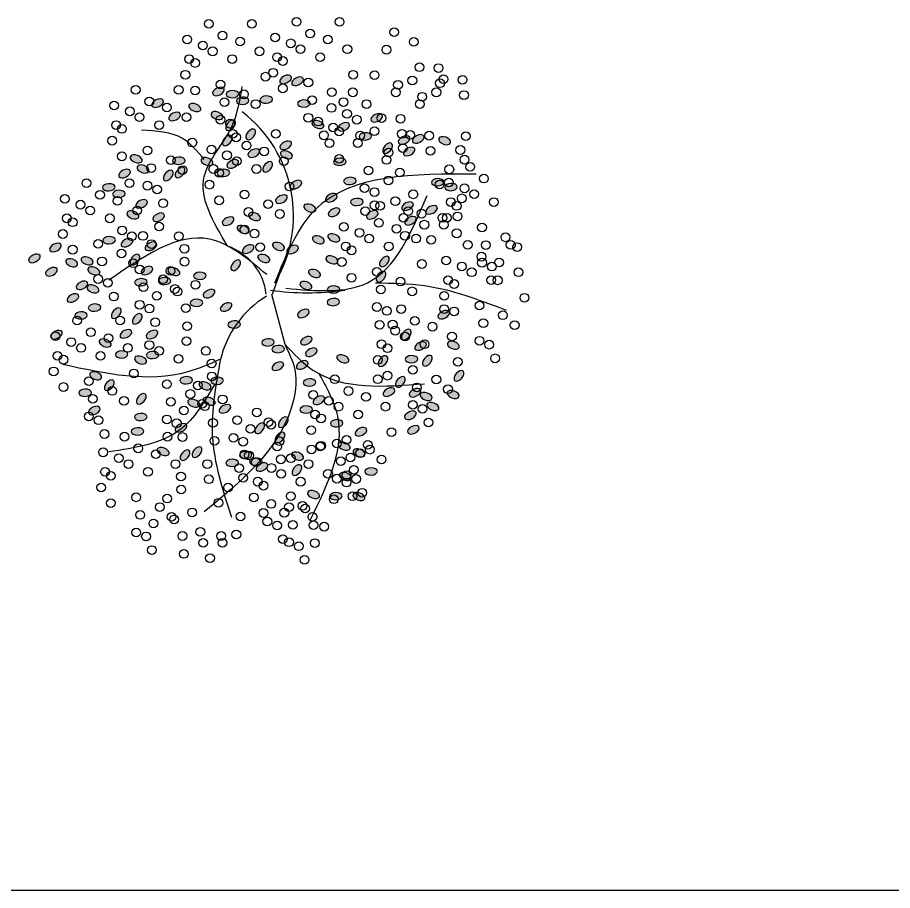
# Model space of a CAD drawing. Header units: millimetres. Extents: x 11966 to 133335, y 1756 to 88592.
# Drawn here: x 45998 to 56134, y 44769 to 54878 of the extents above; entities that cross this region are included whole.
import ezdxf

# ---------------------------------------------------------------- set-up
doc = ezdxf.new("R2010")
doc.units = ezdxf.units.MM
doc.layers.add('www.cad-blocks.net', color=7, linetype='Continuous')

# ---------------------------------------------------------------- blocks, each defined once
blk = doc.blocks.new('A$C7C634990')
h = blk.add_hatch(color=10)
h.set_gradient(color1=(255, 0, 0), color2=(255, 0, 0), rotation=180, centered=1, tint=1, name='INVSPHERICAL')
edge = h.paths.add_edge_path()
edge.add_ellipse((3.217, 1.793), major_axis=(-0.0729, -0.0031), ratio=0.578492, start_angle=0, end_angle=360, ccw=False)
edge = h.paths.add_edge_path()
edge.add_ellipse((3.363, 1.9), major_axis=(-0.0652, -0.0327), ratio=0.578492, start_angle=0, end_angle=360, ccw=False)
edge = h.paths.add_edge_path()
edge.add_ellipse((2.951, 1.645), major_axis=(-0.0471, -0.0557), ratio=0.578492, start_angle=0, end_angle=360, ccw=False)
edge = h.paths.add_edge_path()
edge.add_ellipse((3.569, 1.633), major_axis=(-0.0729, -0.0031), ratio=0.578492, start_angle=0, end_angle=360, ccw=False)
edge = h.paths.add_edge_path()
edge.add_ellipse((2.618, 4.027), major_axis=(-0.0683, 0.0257), ratio=0.578492, start_angle=0, end_angle=360, ccw=False)
edge = h.paths.add_edge_path()
edge.add_ellipse((2.544, 3.651), major_axis=(-0.0652, -0.0327), ratio=0.578492, start_angle=0, end_angle=360, ccw=False)
edge = h.paths.add_edge_path()
edge.add_ellipse((2.312, 3.974), major_axis=(-0.0652, -0.0327), ratio=0.578492, start_angle=0, end_angle=360, ccw=False)
edge = h.paths.add_edge_path()
edge.add_ellipse((2.486, 3.879), major_axis=(-0.0683, 0.0257), ratio=0.578492, start_angle=0, end_angle=360, ccw=False)
edge = h.paths.add_edge_path()
edge.add_ellipse((2.289, 2.98), major_axis=(-0.0652, -0.0327), ratio=0.578492, start_angle=0, end_angle=360, ccw=False)
edge = h.paths.add_edge_path()
edge.add_ellipse((2.091, 3.135), major_axis=(-0.0652, -0.0327), ratio=0.578492, start_angle=0, end_angle=360, ccw=False)
edge = h.paths.add_edge_path()
edge.add_ellipse((1.945, 3.028), major_axis=(-0.0729, -0.0031), ratio=0.578492, start_angle=0, end_angle=360, ccw=False)
edge = h.paths.add_edge_path()
edge.add_ellipse((1.985, 3.341), major_axis=(-0.0729, -0.0031), ratio=0.578492, start_angle=0, end_angle=360, ccw=False)
edge = h.paths.add_edge_path()
edge.add_ellipse((2.401, 3.463), major_axis=(-0.0471, -0.0557), ratio=0.578492, start_angle=0, end_angle=360, ccw=False)
edge = h.paths.add_edge_path()
edge.add_ellipse((1.684, 3.39), major_axis=(-0.0683, 0.0257), ratio=0.578492, start_angle=0, end_angle=360, ccw=False)
edge = h.paths.add_edge_path()
edge.add_ellipse((2.184, 2.125), major_axis=(-0.0729, -0.0031), ratio=0.578492, start_angle=0, end_angle=360, ccw=False)
edge = h.paths.add_edge_path()
edge.add_ellipse((2.045, 2.067), major_axis=(-0.0683, 0.0257), ratio=0.578492, start_angle=0, end_angle=360, ccw=False)
edge = h.paths.add_edge_path()
edge.add_ellipse((1.826, 2.131), major_axis=(-0.0729, -0.0031), ratio=0.578492, start_angle=0, end_angle=360, ccw=False)
edge = h.paths.add_edge_path()
edge.add_ellipse((1.306, 1.916), major_axis=(-0.0471, -0.0557), ratio=0.578492, start_angle=0, end_angle=360, ccw=False)
edge = h.paths.add_edge_path()
edge.add_ellipse((1.262, 1.539), major_axis=(-0.0729, -0.0031), ratio=0.578492, start_angle=0, end_angle=360, ccw=False)
edge = h.paths.add_edge_path()
edge.add_ellipse((1.913, 1.867), major_axis=(-0.0683, 0.0257), ratio=0.578492, start_angle=0, end_angle=360, ccw=False)
edge = h.paths.add_edge_path()
edge.add_ellipse((2.092, 1.889), major_axis=(-0.0683, 0.0257), ratio=0.578492, start_angle=0, end_angle=360, ccw=False)
edge = h.paths.add_edge_path()
edge.add_ellipse((1.765, 1.581), major_axis=(-0.0652, -0.0327), ratio=0.578492, start_angle=0, end_angle=360, ccw=False)
edge = h.paths.add_edge_path()
edge.add_ellipse((1.559, 1.306), major_axis=(-0.0683, 0.0257), ratio=0.578492, start_angle=0, end_angle=360, ccw=False)
edge = h.paths.add_edge_path()
edge.add_ellipse((1.814, 1.264), major_axis=(-0.0471, -0.0557), ratio=0.578492, start_angle=0, end_angle=360, ccw=False)
edge = h.paths.add_edge_path()
edge.add_ellipse((1.951, 1.299), major_axis=(-0.0471, -0.0557), ratio=0.578492, start_angle=0, end_angle=360, ccw=False)
edge = h.paths.add_edge_path()
edge.add_ellipse((1.3, 1.706), major_axis=(-0.0729, -0.0031), ratio=0.578492, start_angle=0, end_angle=360, ccw=False)
edge = h.paths.add_edge_path()
edge.add_ellipse((0.762, 1.781), major_axis=(-0.0652, -0.0327), ratio=0.578492, start_angle=0, end_angle=360, ccw=False)
edge = h.paths.add_edge_path()
edge.add_ellipse((0.656, 1.987), major_axis=(-0.0729, -0.0031), ratio=0.578492, start_angle=0, end_angle=360, ccw=False)
edge = h.paths.add_edge_path()
edge.add_ellipse((0.936, 2.074), major_axis=(-0.0471, -0.0557), ratio=0.578492, start_angle=0, end_angle=360, ccw=False)
edge = h.paths.add_edge_path()
edge.add_ellipse((1.437, 2.424), major_axis=(-0.0729, -0.0031), ratio=0.578492, start_angle=0, end_angle=360, ccw=False)
edge = h.paths.add_edge_path()
edge.add_ellipse((1.298, 2.366), major_axis=(-0.0683, 0.0257), ratio=0.578492, start_angle=0, end_angle=360, ccw=False)
edge = h.paths.add_edge_path()
edge.add_ellipse((1.079, 2.43), major_axis=(-0.0729, -0.0031), ratio=0.578492, start_angle=0, end_angle=360, ccw=False)
edge = h.paths.add_edge_path()
edge.add_ellipse((0.778, 2.184), major_axis=(-0.0683, 0.0257), ratio=0.578492, start_angle=0, end_angle=360, ccw=False)
edge = h.paths.add_edge_path()
edge.add_ellipse((4.308, 2.112), major_axis=(-0.0471, -0.0557), ratio=0.578492, start_angle=0, end_angle=360, ccw=False)
edge = h.paths.add_edge_path()
edge.add_ellipse((3.641, 2.38), major_axis=(-0.0683, 0.0257), ratio=0.578492, start_angle=0, end_angle=360, ccw=False)
edge = h.paths.add_edge_path()
edge.add_ellipse((3.514, 3.526), major_axis=(-0.0683, 0.0257), ratio=0.578492, start_angle=0, end_angle=360, ccw=False)
edge = h.paths.add_edge_path()
edge.add_ellipse((3.533, 3.183), major_axis=(-0.0729, -0.0031), ratio=0.578492, start_angle=0, end_angle=360, ccw=False)
edge = h.paths.add_edge_path()
edge.add_ellipse((3.531, 3.037), major_axis=(-0.0729, -0.0031), ratio=0.578492, start_angle=0, end_angle=360, ccw=False)
edge = h.paths.add_edge_path()
edge.add_ellipse((4.084, 3.331), major_axis=(-0.0471, -0.0557), ratio=0.578492, start_angle=0, end_angle=360, ccw=False)
edge = h.paths.add_edge_path()
edge.add_ellipse((4.123, 3.507), major_axis=(-0.0471, -0.0557), ratio=0.578492, start_angle=0, end_angle=360, ccw=False)
edge = h.paths.add_edge_path()
edge.add_ellipse((4.437, 2.376), major_axis=(-0.0729, -0.0031), ratio=0.578492, start_angle=0, end_angle=360, ccw=False)
edge = h.paths.add_edge_path()
edge.add_ellipse((4.376, 2.661), major_axis=(-0.0471, -0.0557), ratio=0.578492, start_angle=0, end_angle=360, ccw=False)
edge = h.paths.add_edge_path()
edge.add_ellipse((4.541, 2.528), major_axis=(-0.0652, -0.0327), ratio=0.578492, start_angle=0, end_angle=360, ccw=False)
edge = h.paths.add_edge_path()
edge.add_ellipse((4.105, 2.354), major_axis=(-0.0471, -0.0557), ratio=0.578492, start_angle=0, end_angle=360, ccw=False)
edge = h.paths.add_edge_path()
edge.add_ellipse((2.754, 5.382), major_axis=(-0.0729, -0.0031), ratio=0.578492, start_angle=0, end_angle=360, ccw=False)
edge = h.paths.add_edge_path()
edge.add_ellipse((2.48, 5.368), major_axis=(-0.0729, -0.0031), ratio=0.578492, start_angle=0, end_angle=360, ccw=False)
edge = h.paths.add_edge_path()
edge.add_ellipse((2.362, 5.445), major_axis=(-0.0729, -0.0031), ratio=0.578492, start_angle=0, end_angle=360, ccw=False)
edge = h.paths.add_edge_path()
edge.add_ellipse((2.199, 5.476), major_axis=(-0.0652, -0.0327), ratio=0.578492, start_angle=0, end_angle=360, ccw=False)
edge = h.paths.add_edge_path()
edge.add_ellipse((2.183, 5.196), major_axis=(-0.0683, 0.0257), ratio=0.578492, start_angle=0, end_angle=360, ccw=False)
edge = h.paths.add_edge_path()
edge.add_ellipse((1.926, 5.29), major_axis=(-0.0683, 0.0257), ratio=0.578492, start_angle=0, end_angle=360, ccw=False)
edge = h.paths.add_edge_path()
edge.add_ellipse((1.692, 5.186), major_axis=(-0.0652, -0.0327), ratio=0.578492, start_angle=0, end_angle=360, ccw=False)
edge = h.paths.add_edge_path()
edge.add_ellipse((1.495, 5.341), major_axis=(-0.0652, -0.0327), ratio=0.578492, start_angle=0, end_angle=360, ccw=False)
edge = h.paths.add_edge_path()
edge.add_ellipse((2.341, 5.085), major_axis=(-0.0471, -0.0557), ratio=0.578492, start_angle=0, end_angle=360, ccw=False)
edge = h.paths.add_edge_path()
edge.add_ellipse((2.302, 4.909), major_axis=(-0.0471, -0.0557), ratio=0.578492, start_angle=0, end_angle=360, ccw=False)
edge = h.paths.add_edge_path()
edge.add_ellipse((2.574, 4.979), major_axis=(-0.0471, -0.0557), ratio=0.578492, start_angle=0, end_angle=360, ccw=False)
edge = h.paths.add_edge_path()
edge.add_ellipse((3.352, 5.094), major_axis=(-0.0683, 0.0257), ratio=0.578492, start_angle=0, end_angle=360, ccw=False)
edge = h.paths.add_edge_path()
edge.add_ellipse((3.117, 5.594), major_axis=(-0.0652, -0.0327), ratio=0.578492, start_angle=0, end_angle=360, ccw=False)
edge = h.paths.add_edge_path()
edge.add_ellipse((2.978, 5.616), major_axis=(-0.0652, -0.0327), ratio=0.578492, start_angle=0, end_angle=360, ccw=False)
edge = h.paths.add_edge_path()
edge.add_ellipse((3.19, 5.337), major_axis=(-0.0729, -0.0031), ratio=0.578492, start_angle=0, end_angle=360, ccw=False)
edge = h.paths.add_edge_path()
edge.add_ellipse((2.979, 4.852), major_axis=(-0.0652, -0.0327), ratio=0.578492, start_angle=0, end_angle=360, ccw=False)
edge = h.paths.add_edge_path()
edge.add_ellipse((3.65, 5.067), major_axis=(-0.0652, -0.0327), ratio=0.578492, start_angle=0, end_angle=360, ccw=False)
edge = h.paths.add_edge_path()
edge.add_ellipse((2.703, 1.127), major_axis=(-0.0652, -0.0327), ratio=0.578492, start_angle=0, end_angle=360, ccw=False)
edge = h.paths.add_edge_path()
edge.add_ellipse((3.109, 1.092), major_axis=(-0.0471, -0.0557), ratio=0.578492, start_angle=0, end_angle=360, ccw=False)
edge = h.paths.add_edge_path()
edge.add_ellipse((3.302, 0.808), major_axis=(-0.0683, 0.0257), ratio=0.578492, start_angle=0, end_angle=360, ccw=False)
edge = h.paths.add_edge_path()
edge.add_ellipse((3.559, 0.789), major_axis=(-0.0729, -0.0031), ratio=0.578492, start_angle=0, end_angle=360, ccw=False)
edge = h.paths.add_edge_path()
edge.add_ellipse((3.256, 2.106), major_axis=(-0.0729, -0.0031), ratio=0.578492, start_angle=0, end_angle=360, ccw=False)
edge = h.paths.add_edge_path()
edge.add_ellipse((2.912, 1.469), major_axis=(-0.0471, -0.0557), ratio=0.578492, start_angle=0, end_angle=360, ccw=False)
edge = h.paths.add_edge_path()
edge.add_ellipse((2.679, 1.575), major_axis=(-0.0471, -0.0557), ratio=0.578492, start_angle=0, end_angle=360, ccw=False)
edge = h.paths.add_edge_path()
edge.add_ellipse((2.359, 1.175), major_axis=(-0.0729, -0.0031), ratio=0.578492, start_angle=0, end_angle=360, ccw=False)
edge = h.paths.add_edge_path()
edge.add_ellipse((2.633, 1.189), major_axis=(-0.0729, -0.0031), ratio=0.578492, start_angle=0, end_angle=360, ccw=False)
edge = h.paths.add_edge_path()
edge.add_ellipse((2.515, 1.266), major_axis=(-0.0729, -0.0031), ratio=0.578492, start_angle=0, end_angle=360, ccw=False)
edge = h.paths.add_edge_path()
edge.add_ellipse((2.274, 1.801), major_axis=(-0.0652, -0.0327), ratio=0.578492, start_angle=0, end_angle=360, ccw=False)
edge = h.paths.add_edge_path()
edge.add_ellipse((3.115, 1.254), major_axis=(-0.0683, 0.0257), ratio=0.578492, start_angle=0, end_angle=360, ccw=False)
edge = h.paths.add_edge_path()
edge.add_ellipse((2.896, 3.682), major_axis=(-0.0683, 0.0257), ratio=0.578492, start_angle=0, end_angle=360, ccw=False)
edge = h.paths.add_edge_path()
edge.add_ellipse((3.059, 3.645), major_axis=(-0.0652, -0.0327), ratio=0.578492, start_angle=0, end_angle=360, ccw=False)
edge = h.paths.add_edge_path()
edge.add_ellipse((2.929, 4.229), major_axis=(-0.0652, -0.0327), ratio=0.578492, start_angle=0, end_angle=360, ccw=False)
edge = h.paths.add_edge_path()
edge.add_ellipse((1.576, 3.281), major_axis=(-0.0729, -0.0031), ratio=0.578492, start_angle=0, end_angle=360, ccw=False)
edge = h.paths.add_edge_path()
edge.add_ellipse((1.302, 3.266), major_axis=(-0.0729, -0.0031), ratio=0.578492, start_angle=0, end_angle=360, ccw=False)
edge = h.paths.add_edge_path()
edge.add_ellipse((1.431, 2.661), major_axis=(-0.0652, -0.0327), ratio=0.578492, start_angle=0, end_angle=360, ccw=False)
edge = h.paths.add_edge_path()
edge.add_ellipse((1.128, 2.669), major_axis=(-0.0652, -0.0327), ratio=0.578492, start_angle=0, end_angle=360, ccw=False)
edge = h.paths.add_edge_path()
edge.add_ellipse((0.888, 2.563), major_axis=(-0.0683, 0.0257), ratio=0.578492, start_angle=0, end_angle=360, ccw=False)
edge = h.paths.add_edge_path()
edge.add_ellipse((0.747, 3.189), major_axis=(-0.0683, 0.0257), ratio=0.578492, start_angle=0, end_angle=360, ccw=False)
edge = h.paths.add_edge_path()
edge.add_ellipse((0.619, 3.231), major_axis=(-0.0652, -0.0327), ratio=0.578492, start_angle=0, end_angle=360, ccw=False)
edge = h.paths.add_edge_path()
edge.add_ellipse((0.514, 3.084), major_axis=(-0.0652, -0.0327), ratio=0.578492, start_angle=0, end_angle=360, ccw=False)
edge = h.paths.add_edge_path()
edge.add_ellipse((0.608, 2.882), major_axis=(-0.0729, -0.0031), ratio=0.578492, start_angle=0, end_angle=360, ccw=False)
edge = h.paths.add_edge_path()
edge.add_ellipse((0.765, 2.973), major_axis=(-0.0729, -0.0031), ratio=0.578492, start_angle=0, end_angle=360, ccw=False)
edge = h.paths.add_edge_path()
edge.add_ellipse((1.017, 2.908), major_axis=(-0.0471, -0.0557), ratio=0.578492, start_angle=0, end_angle=360, ccw=False)
edge = h.paths.add_edge_path()
edge.add_ellipse((1.259, 2.842), major_axis=(-0.0471, -0.0557), ratio=0.578492, start_angle=0, end_angle=360, ccw=False)
edge = h.paths.add_edge_path()
edge.add_ellipse((1.741, 4.674), major_axis=(-0.0729, -0.0031), ratio=0.578492, start_angle=0, end_angle=360, ccw=False)
edge = h.paths.add_edge_path()
edge.add_ellipse((1.507, 4.019), major_axis=(-0.0652, -0.0327), ratio=0.578492, start_angle=0, end_angle=360, ccw=False)
edge = h.paths.add_edge_path()
edge.add_ellipse((1.31, 4.174), major_axis=(-0.0652, -0.0327), ratio=0.578492, start_angle=0, end_angle=360, ccw=False)
edge = h.paths.add_edge_path()
edge.add_ellipse((1.209, 4.046), major_axis=(-0.0683, 0.0257), ratio=0.578492, start_angle=0, end_angle=360, ccw=False)
edge = h.paths.add_edge_path()
edge.add_ellipse((1.326, 4.578), major_axis=(-0.0683, 0.0257), ratio=0.578492, start_angle=0, end_angle=360, ccw=False)
edge = h.paths.add_edge_path()
edge.add_ellipse((1.247, 4.695), major_axis=(-0.0683, 0.0257), ratio=0.578492, start_angle=0, end_angle=360, ccw=False)
edge = h.paths.add_edge_path()
edge.add_ellipse((1.113, 4.525), major_axis=(-0.0652, -0.0327), ratio=0.578492, start_angle=0, end_angle=360, ccw=False)
edge = h.paths.add_edge_path()
edge.add_ellipse((0.929, 4.366), major_axis=(-0.0729, -0.0031), ratio=0.578492, start_angle=0, end_angle=360, ccw=False)
edge = h.paths.add_edge_path()
edge.add_ellipse((1.047, 4.29), major_axis=(-0.0729, -0.0031), ratio=0.578492, start_angle=0, end_angle=360, ccw=False)
edge = h.paths.add_edge_path()
edge.add_ellipse((1.756, 4.537), major_axis=(-0.0471, -0.0557), ratio=0.578492, start_angle=0, end_angle=360, ccw=False)
edge = h.paths.add_edge_path()
edge.add_ellipse((1.62, 4.502), major_axis=(-0.0471, -0.0557), ratio=0.578492, start_angle=0, end_angle=360, ccw=False)
edge = h.paths.add_edge_path()
edge.add_ellipse((2.771, 4.602), major_axis=(-0.0471, -0.0557), ratio=0.578492, start_angle=0, end_angle=360, ccw=False)
edge = h.paths.add_edge_path()
edge.add_ellipse((2.365, 4.637), major_axis=(-0.0652, -0.0327), ratio=0.578492, start_angle=0, end_angle=360, ccw=False)
edge = h.paths.add_edge_path()
edge.add_ellipse((2.609, 4.762), major_axis=(-0.0652, -0.0327), ratio=0.578492, start_angle=0, end_angle=360, ccw=False)
edge = h.paths.add_edge_path()
edge.add_ellipse((2.067, 4.664), major_axis=(-0.0683, 0.0257), ratio=0.578492, start_angle=0, end_angle=360, ccw=False)
edge = h.paths.add_edge_path()
edge.add_ellipse((2.257, 4.532), major_axis=(-0.0729, -0.0031), ratio=0.578492, start_angle=0, end_angle=360, ccw=False)
edge = h.paths.add_edge_path()
edge.add_ellipse((2.774, 2.57), major_axis=(-0.0729, -0.0031), ratio=0.578492, start_angle=0, end_angle=360, ccw=False)
edge = h.paths.add_edge_path()
edge.add_ellipse((2.892, 2.493), major_axis=(-0.0729, -0.0031), ratio=0.578492, start_angle=0, end_angle=360, ccw=False)
edge = h.paths.add_edge_path()
edge.add_ellipse((2.383, 2.778), major_axis=(-0.0729, -0.0031), ratio=0.578492, start_angle=0, end_angle=360, ccw=False)
edge = h.paths.add_edge_path()
edge.add_ellipse((3.218, 2.59), major_axis=(-0.0652, -0.0327), ratio=0.578492, start_angle=0, end_angle=360, ccw=False)
edge = h.paths.add_edge_path()
edge.add_ellipse((3.171, 2.309), major_axis=(-0.0652, -0.0327), ratio=0.578492, start_angle=0, end_angle=360, ccw=False)
edge = h.paths.add_edge_path()
edge.add_ellipse((3.276, 2.456), major_axis=(-0.0652, -0.0327), ratio=0.578492, start_angle=0, end_angle=360, ccw=False)
edge = h.paths.add_edge_path()
edge.add_ellipse((2.725, 3.543), major_axis=(-0.0683, 0.0257), ratio=0.578492, start_angle=0, end_angle=360, ccw=False)
edge = h.paths.add_edge_path()
edge.add_ellipse((0.265, 3.388), major_axis=(-0.0652, -0.0327), ratio=0.578492, start_angle=0, end_angle=360, ccw=False)
edge = h.paths.add_edge_path()
edge.add_ellipse((0.068, 3.543), major_axis=(-0.0652, -0.0327), ratio=0.578492, start_angle=0, end_angle=360, ccw=False)
edge = h.paths.add_edge_path()
edge.add_ellipse((0.312, 3.669), major_axis=(-0.0652, -0.0327), ratio=0.578492, start_angle=0, end_angle=360, ccw=False)
edge = h.paths.add_edge_path()
edge.add_ellipse((0.499, 3.493), major_axis=(-0.0683, 0.0257), ratio=0.578492, start_angle=0, end_angle=360, ccw=False)
edge = h.paths.add_edge_path()
edge.add_ellipse((0.678, 3.515), major_axis=(-0.0683, 0.0257), ratio=0.578492, start_angle=0, end_angle=360, ccw=False)
edge = h.paths.add_edge_path()
edge.add_ellipse((0.756, 3.398), major_axis=(-0.0683, 0.0257), ratio=0.578492, start_angle=0, end_angle=360, ccw=False)
edge = h.paths.add_edge_path()
edge.add_ellipse((3.313, 3.369), major_axis=(-0.0683, 0.0257), ratio=0.578492, start_angle=0, end_angle=360, ccw=False)
edge = h.paths.add_edge_path()
edge.add_ellipse((3.213, 3.23), major_axis=(-0.0683, 0.0257), ratio=0.578492, start_angle=0, end_angle=360, ccw=False)
edge = h.paths.add_edge_path()
edge.add_ellipse((3.183, 2.905), major_axis=(-0.0652, -0.0327), ratio=0.578492, start_angle=0, end_angle=360, ccw=False)
edge = h.paths.add_edge_path()
edge.add_ellipse((3.357, 3.759), major_axis=(-0.0683, 0.0257), ratio=0.578492, start_angle=0, end_angle=360, ccw=False)
edge = h.paths.add_edge_path()
edge.add_ellipse((3.097, 4.397), major_axis=(-0.0652, -0.0327), ratio=0.578492, start_angle=0, end_angle=360, ccw=False)
edge = h.paths.add_edge_path()
edge.add_ellipse((2.987, 4.743), major_axis=(-0.0683, 0.0257), ratio=0.578492, start_angle=0, end_angle=360, ccw=False)
edge = h.paths.add_edge_path()
edge.add_ellipse((3.258, 4.126), major_axis=(-0.0683, 0.0257), ratio=0.578492, start_angle=0, end_angle=360, ccw=False)
edge = h.paths.add_edge_path()
edge.add_ellipse((2.888, 2.294), major_axis=(-0.0652, -0.0327), ratio=0.578492, start_angle=0, end_angle=360, ccw=False)
edge = h.paths.add_edge_path()
edge.add_ellipse((0.933, 3.753), major_axis=(-0.0729, -0.0031), ratio=0.578492, start_angle=0, end_angle=360, ccw=False)
edge = h.paths.add_edge_path()
edge.add_ellipse((1.232, 3.528), major_axis=(-0.0471, -0.0557), ratio=0.578492, start_angle=0, end_angle=360, ccw=False)
edge = h.paths.add_edge_path()
edge.add_ellipse((1.14, 3.725), major_axis=(-0.0652, -0.0327), ratio=0.578492, start_angle=0, end_angle=360, ccw=False)
edge = h.paths.add_edge_path()
edge.add_ellipse((1.418, 3.683), major_axis=(-0.0652, -0.0327), ratio=0.578492, start_angle=0, end_angle=360, ccw=False)
edge = h.paths.add_edge_path()
edge.add_ellipse((1.372, 3.402), major_axis=(-0.0652, -0.0327), ratio=0.578492, start_angle=0, end_angle=360, ccw=False)
edge = h.paths.add_edge_path()
edge.add_ellipse((0.323, 2.659), major_axis=(-0.0652, -0.0327), ratio=0.578492, start_angle=0, end_angle=360, ccw=False)
edge = h.paths.add_edge_path()
edge.add_ellipse((3.536, 3.781), major_axis=(-0.0683, 0.0257), ratio=0.578492, start_angle=0, end_angle=360, ccw=False)
edge = h.paths.add_edge_path()
edge.add_ellipse((3.607, 4.662), major_axis=(-0.0729, -0.0031), ratio=0.578492, start_angle=0, end_angle=360, ccw=False)
edge = h.paths.add_edge_path()
edge.add_ellipse((3.54, 4.077), major_axis=(-0.0652, -0.0327), ratio=0.578492, start_angle=0, end_angle=360, ccw=False)
edge = h.paths.add_edge_path()
edge.add_ellipse((3.507, 4.245), major_axis=(-0.0652, -0.0327), ratio=0.578492, start_angle=0, end_angle=360, ccw=False)
edge = h.paths.add_edge_path()
edge.add_ellipse((3.669, 1.018), major_axis=(-0.0683, 0.0257), ratio=0.578492, start_angle=0, end_angle=360, ccw=False)
edge = h.paths.add_edge_path()
edge.add_ellipse((3.827, 0.785), major_axis=(-0.0683, 0.0257), ratio=0.578492, start_angle=0, end_angle=360, ccw=False)
edge = h.paths.add_edge_path()
edge.add_ellipse((3.968, 1.075), major_axis=(-0.0729, -0.0031), ratio=0.578492, start_angle=0, end_angle=360, ccw=False)
edge = h.paths.add_edge_path()
edge.add_ellipse((3.85, 1.535), major_axis=(-0.0652, -0.0327), ratio=0.578492, start_angle=0, end_angle=360, ccw=False)
edge = h.paths.add_edge_path()
edge.add_ellipse((3.829, 1.29), major_axis=(-0.0683, 0.0257), ratio=0.578492, start_angle=0, end_angle=360, ccw=False)
edge = h.paths.add_edge_path()
edge.add_ellipse((3.656, 1.368), major_axis=(-0.0683, 0.0257), ratio=0.578492, start_angle=0, end_angle=360, ccw=False)
edge = h.paths.add_edge_path()
edge.add_ellipse((4.424, 1.726), major_axis=(-0.0652, -0.0327), ratio=0.578492, start_angle=0, end_angle=360, ccw=False)
edge = h.paths.add_edge_path()
edge.add_ellipse((4.457, 1.558), major_axis=(-0.0652, -0.0327), ratio=0.578492, start_angle=0, end_angle=360, ccw=False)
edge = h.paths.add_edge_path()
edge.add_ellipse((4.174, 1.995), major_axis=(-0.0652, -0.0327), ratio=0.578492, start_angle=0, end_angle=360, ccw=False)
edge = h.paths.add_edge_path()
edge.add_ellipse((4.918, 1.967), major_axis=(-0.0683, 0.0257), ratio=0.578492, start_angle=0, end_angle=360, ccw=False)
edge = h.paths.add_edge_path()
edge.add_ellipse((4.605, 1.944), major_axis=(-0.0683, 0.0257), ratio=0.578492, start_angle=0, end_angle=360, ccw=False)
edge = h.paths.add_edge_path()
edge.add_ellipse((4.683, 1.828), major_axis=(-0.0683, 0.0257), ratio=0.578492, start_angle=0, end_angle=360, ccw=False)
edge = h.paths.add_edge_path()
edge.add_ellipse((4.477, 1.987), major_axis=(-0.0652, -0.0327), ratio=0.578492, start_angle=0, end_angle=360, ccw=False)
edge = h.paths.add_edge_path()
edge.add_ellipse((3.901, 4.956), major_axis=(-0.0729, -0.0031), ratio=0.578492, start_angle=0, end_angle=360, ccw=False)
edge = h.paths.add_edge_path()
edge.add_ellipse((4.033, 5.171), major_axis=(-0.0652, -0.0327), ratio=0.578492, start_angle=0, end_angle=360, ccw=False)
edge = h.paths.add_edge_path()
edge.add_ellipse((4.424, 3.979), major_axis=(-0.0652, -0.0327), ratio=0.578492, start_angle=0, end_angle=360, ccw=False)
edge = h.paths.add_edge_path()
edge.add_ellipse((3.723, 4.44), major_axis=(-0.0729, -0.0031), ratio=0.578492, start_angle=0, end_angle=360, ccw=False)
edge = h.paths.add_edge_path()
edge.add_ellipse((3.803, 4.196), major_axis=(-0.0729, -0.0031), ratio=0.578492, start_angle=0, end_angle=360, ccw=False)
edge = h.paths.add_edge_path()
edge.add_ellipse((4.159, 4.819), major_axis=(-0.0471, -0.0557), ratio=0.578492, start_angle=0, end_angle=360, ccw=False)
edge = h.paths.add_edge_path()
edge.add_ellipse((3.982, 4.047), major_axis=(-0.0652, -0.0327), ratio=0.578492, start_angle=0, end_angle=360, ccw=False)
edge = h.paths.add_edge_path()
edge.add_ellipse((4.894, 4.369), major_axis=(-0.0729, -0.0031), ratio=0.578492, start_angle=0, end_angle=360, ccw=False)
edge = h.paths.add_edge_path()
edge.add_ellipse((4.739, 4.425), major_axis=(-0.0729, -0.0031), ratio=0.578492, start_angle=0, end_angle=360, ccw=False)
edge = h.paths.add_edge_path()
edge.add_ellipse((4.409, 4.78), major_axis=(-0.0652, -0.0327), ratio=0.578492, start_angle=0, end_angle=360, ccw=False)
edge = h.paths.add_edge_path()
edge.add_ellipse((4.514, 4.926), major_axis=(-0.0652, -0.0327), ratio=0.578492, start_angle=0, end_angle=360, ccw=False)
edge = h.paths.add_edge_path()
edge.add_ellipse((4.821, 4.906), major_axis=(-0.0683, 0.0257), ratio=0.578492, start_angle=0, end_angle=360, ccw=False)
edge = h.paths.add_edge_path()
edge.add_ellipse((4.35, 4.913), major_axis=(-0.0652, -0.0327), ratio=0.578492, start_angle=0, end_angle=360, ccw=False)
edge = h.paths.add_edge_path()
edge.add_ellipse((4.668, 4.105), major_axis=(-0.0652, -0.0327), ratio=0.578492, start_angle=0, end_angle=360, ccw=False)
edge = h.paths.add_edge_path()
edge.add_ellipse((4.39, 4.147), major_axis=(-0.0652, -0.0327), ratio=0.578492, start_angle=0, end_angle=360, ccw=False)
edge = h.paths.add_edge_path()
edge.add_ellipse((4.81, 2.891), major_axis=(-0.0652, -0.0327), ratio=0.578492, start_angle=0, end_angle=360, ccw=False)
edge = h.paths.add_edge_path()
edge.add_ellipse((4.92, 2.537), major_axis=(-0.0683, 0.0257), ratio=0.578492, start_angle=0, end_angle=360, ccw=False)
edge = h.paths.add_edge_path()
edge.add_ellipse((4.987, 2.182), major_axis=(-0.0471, -0.0557), ratio=0.578492, start_angle=0, end_angle=360, ccw=False)
edge = h.paths.add_edge_path()
edge.add_ellipse((4.62, 2.358), major_axis=(-0.0471, -0.0557), ratio=0.578492, start_angle=0, end_angle=360, ccw=False)
at = {"color": 32}
for p, q in [((2.825, 3.129), (3.014, 3.661)), ((2.814, 3.129), (2.967, 2.549))]:
    blk.add_line(p, q, dxfattribs=at)
at = {"color": 64}
for centre in [(2.088, 6.259), (2.586, 6.259), (1.839, 6.077), (2.246, 6.123), (2.45, 6.055), (2.02, 6.009), (2.133, 5.941), (2.676, 5.941), (1.861, 5.851), (2.359, 5.851), (1.929, 5.806), (1.816, 5.67), (2.744, 5.647), (2.223, 5.556), (1.929, 5.488), (2.495, 5.443), (2.269, 5.352), (2.631, 5.33), (2.223, 5.149), (2.337, 5.103), (2.405, 4.945), (5.087, 3.699), (5.585, 3.699), (4.838, 3.518), (5.246, 3.563), (5.019, 3.45), (5.45, 3.495), (5.133, 3.382), (5.676, 3.382), (4.861, 3.291), (4.929, 3.246), (5.359, 3.291), (4.816, 3.11), (5.223, 2.997), (5.744, 3.087), (4.316, 2.956), (4.814, 2.956), (4.929, 2.929), (4.475, 2.82), (5.268, 2.793), (5.495, 2.884), (4.067, 2.774), (4.248, 2.706), (4.678, 2.752), (5.631, 2.77), (4.361, 2.638), (4.905, 2.638), (5.223, 2.589), (4.09, 2.548), (4.158, 2.502), (4.588, 2.548), (5.336, 2.544), (5.404, 2.385), (4.045, 2.367), (4.973, 2.344), (4.158, 2.185), (4.452, 2.253), (4.724, 2.14), (4.497, 2.049), (4.859, 2.027), (4.452, 1.846), (4.565, 1.8), (4.633, 1.642)]:
    blk.add_circle(centre, 0.0506, dxfattribs=at)
at = {"color": 66}
for centre in [(3.105, 6.282), (3.603, 6.282), (3.263, 6.146), (2.856, 6.101), (3.037, 6.033), (3.467, 6.078), (3.15, 5.965), (3.693, 5.965), (2.879, 5.874), (2.946, 5.829), (3.377, 5.874), (2.833, 5.693), (3.761, 5.67), (3.241, 5.58), (2.946, 5.512), (3.512, 5.467), (3.286, 5.376), (3.648, 5.353), (3.241, 5.172), (3.354, 5.127), (2.367, 4.986), (2.865, 4.986), (3.422, 4.968), (2.526, 4.85), (2.118, 4.804), (2.299, 4.736), (2.729, 4.782), (2.412, 4.668), (2.956, 4.668), (2.141, 4.578), (2.209, 4.533), (2.639, 4.578), (2.095, 4.397), (3.024, 4.374), (2.209, 4.215), (2.503, 4.283), (2.775, 4.17), (2.548, 4.08), (2.91, 4.057), (3.901, 4.089), (4.399, 4.089), (3.652, 3.908), (4.059, 3.954), (2.503, 3.876), (2.616, 3.83), (3.833, 3.84), (4.263, 3.886), (3.946, 3.772), (4.489, 3.772), (2.684, 3.672), (3.674, 3.682), (3.742, 3.636), (4.172, 3.682), (3.629, 3.501), (4.557, 3.478), (3.742, 3.319), (4.036, 3.387), (4.308, 3.274), (4.082, 3.183), (4.444, 3.161), (4.036, 2.98), (4.15, 2.934), (4.218, 2.776)]:
    blk.add_circle(centre, 0.0506, dxfattribs=at)
at = {"color": 68}
for centre in [(4.235, 6.163), (4.462, 6.05), (4.145, 5.96), (4.529, 5.756), (4.75, 5.747), (4.009, 5.665), (4.28, 5.552), (4.446, 5.603), (4.766, 5.571), (4.808, 5.619), (5.028, 5.61), (3.757, 5.466), (4.255, 5.466), (4.724, 5.466), (5.044, 5.434), (3.915, 5.33), (4.533, 5.33), (4.559, 5.415), (3.508, 5.285), (3.689, 5.217), (3.802, 5.149), (4.089, 5.168), (4.31, 5.16), (3.53, 5.058), (3.598, 5.013), (3.84, 4.965), (4.006, 5.016), (4.326, 4.984), (4.42, 4.973), (4.641, 4.964), (5.066, 4.958), (3.485, 4.877), (3.815, 4.879), (4.337, 4.82), (4.171, 4.769), (4.657, 4.788), (5.002, 4.798), (3.598, 4.696), (4.146, 4.683), (5.05, 4.686), (3.938, 4.56), (4.3, 4.538), (4.874, 4.574), (5.117, 4.603), (4.169, 4.446), (4.868, 4.422), (5.275, 4.467), (3.892, 4.356), (4.006, 4.311), (4.762, 4.398), (5.049, 4.354), (4.457, 4.285), (5.018, 4.238), (5.162, 4.286), (4.009, 4.157), (4.074, 4.152), (4.249, 4.205), (4.891, 4.195), (4.959, 4.15), (5.389, 4.195), (4.345, 4.013), (4.553, 4.061), (4.794, 4.013), (4.845, 4.014), (4.97, 4.029), (4.585, 3.933), (4.81, 3.933), (4.361, 3.805), (4.959, 3.833), (5.253, 3.901), (4.665, 3.757), (5.524, 3.787), (5.298, 3.697), (5.66, 3.674), (5.253, 3.493), (5.366, 3.448), (5.434, 3.289)]:
    blk.add_circle(centre, 0.0506, dxfattribs=at)
at = {"color": 62}
for centre in [(1.241, 5.495), (1.739, 5.495), (1.399, 5.359), (0.992, 5.314), (1.173, 5.246), (1.603, 5.291), (1.286, 5.178), (1.829, 5.178), (1.015, 5.087), (1.082, 5.042), (1.513, 5.087), (0.969, 4.906), (1.897, 4.884), (1.082, 4.725), (1.377, 4.793), (1.648, 4.68), (1.422, 4.589), (1.784, 4.566), (1.377, 4.385), (1.49, 4.34), (1.558, 4.181), (3.547, 2.143), (4.045, 2.143), (3.705, 2.007), (3.298, 1.962), (3.479, 1.894), (3.909, 1.939), (3.592, 1.826), (4.135, 1.826), (3.32, 1.735), (3.388, 1.69), (3.818, 1.735), (3.275, 1.554), (4.203, 1.531), (3.388, 1.373), (3.683, 1.441), (2.881, 1.364), (3.379, 1.364), (3.954, 1.328), (2.632, 1.183), (3.039, 1.228), (3.728, 1.237), (4.09, 1.214), (2.813, 1.115), (3.243, 1.161), (2.926, 1.047), (3.469, 1.047), (3.683, 1.033), (3.796, 0.988), (2.655, 0.957), (2.722, 0.911), (3.152, 0.957), (2.609, 0.775), (3.864, 0.829), (3.017, 0.662), (3.537, 0.753), (2.722, 0.594), (3.062, 0.458), (3.288, 0.549), (3.424, 0.436), (3.017, 0.255), (3.13, 0.209), (3.198, 0.051)]:
    blk.add_circle(centre, 0.0506, dxfattribs=at)
at = {"color": 60}
for centre in [(0.67, 4.414), (1.168, 4.414), (0.421, 4.233), (0.828, 4.278), (1.032, 4.21), (0.602, 4.165), (0.443, 4.007), (0.715, 4.097), (0.941, 4.007), (1.258, 4.097), (0.511, 3.961), (1.514, 3.912), (0.398, 3.825), (1.084, 3.867), (1.326, 3.803), (0.806, 3.712), (1.197, 3.799), (1.423, 3.709), (1.74, 3.799), (0.511, 3.644), (1.077, 3.599), (1.805, 3.655), (0.851, 3.508), (1.808, 3.505), (1.213, 3.486), (1.287, 3.414), (1.645, 3.398), (0.806, 3.304), (1.559, 3.301), (0.919, 3.259), (1.333, 3.21), (1.933, 3.238), (0.987, 3.1), (1.485, 3.11), (1.695, 3.188), (1.725, 3.158), (1.287, 3.006), (1.4, 2.961), (1.821, 2.966), (0.562, 2.823), (1.06, 2.823), (1.468, 2.803), (0.721, 2.687), (1.837, 2.758), (0.313, 2.642), (0.925, 2.619), (0.495, 2.574), (0.608, 2.506), (1.151, 2.506), (1.399, 2.539), (1.829, 2.584), (0.336, 2.415), (0.834, 2.415), (1.512, 2.471), (2.055, 2.471), (0.404, 2.37), (1.738, 2.38), (2.121, 2.326), (0.291, 2.234), (1.219, 2.211), (0.698, 2.121), (1.603, 2.086), (2.123, 2.176), (0.404, 2.053), (0.97, 2.008), (1.961, 2.07), (0.744, 1.917), (1.106, 1.894), (1.648, 1.882), (1.874, 1.972), (2.249, 1.91), (1.8, 1.782), (2.01, 1.859), (2.041, 1.83), (0.698, 1.713), (1.603, 1.678), (2.645, 1.759), (0.811, 1.668), (1.716, 1.633), (2.137, 1.638), (2.418, 1.669), (2.78, 1.646), (2.811, 1.617), (0.879, 1.509), (1.112, 1.478), (1.61, 1.478), (1.784, 1.474), (2.571, 1.569), (2.153, 1.43), (2.373, 1.465), (2.486, 1.42), (2.907, 1.425), (3.571, 1.399), (3.929, 1.384), (0.863, 1.297), (1.271, 1.343), (1.475, 1.275), (2.503, 1.273), (3.277, 1.331), (3.843, 1.286), (1.045, 1.229), (2.554, 1.261), (2.923, 1.216), (3.616, 1.195), (0.886, 1.071), (1.158, 1.161), (1.384, 1.071), (1.701, 1.161), (2.071, 1.161), (2.439, 1.113), (3.769, 1.095), (0.954, 1.025), (1.766, 1.017), (2.087, 0.985), (2.487, 1.001), (3.571, 0.992), (0.841, 0.89), (1.769, 0.867), (2.311, 0.889), (3.684, 0.946), (1.248, 0.776), (1.606, 0.761), (3.037, 0.789), (3.752, 0.788), (0.954, 0.708), (1.52, 0.663), (2.199, 0.713), (2.811, 0.699), (3.173, 0.676), (1.294, 0.572), (1.894, 0.601), (2.963, 0.598), (3.204, 0.647), (1.446, 0.472), (1.656, 0.55), (1.686, 0.52), (2.455, 0.553), (2.766, 0.495), (1.248, 0.369), (1.99, 0.376), (2.879, 0.449), (3.3, 0.454), (1.361, 0.323), (1.782, 0.328), (2.231, 0.328), (2.407, 0.345), (2.947, 0.291), (1.429, 0.165), (2.022, 0.248), (2.247, 0.248), (3.316, 0.246), (1.798, 0.12), (2.102, 0.072)]:
    blk.add_circle(centre, 0.0506, dxfattribs=at)
at = {"color": 32}
for centre, radius, start, end in [((1.556, 4.037), 1.513, 329.0782, 52.6009), ((2.085, 3.048), 0.674, 6.8841, 70.9351), ((3.233, 6.037), 2.893, 261.4278, 278.5722), ((3.373, 2.097), 1.182, 121.5433, 166.6017)]:
    blk.add_arc(centre, radius, start, end, dxfattribs=at)
at = {"color": 10, "extrusion": (0, 0, -1)}
for centre, major_axis in [((2.978, 5.616), (-0.0652, -0.0327)), ((3.117, 5.594), (-0.0652, -0.0327)), ((2.199, 5.476), (-0.0652, -0.0327)), ((2.362, 5.445), (-0.0729, -0.0031)), ((1.495, 5.341), (-0.0652, -0.0327)), ((2.48, 5.368), (-0.0729, -0.0031)), ((2.754, 5.382), (-0.0729, -0.0031)), ((3.19, 5.337), (-0.0729, -0.0031)), ((1.692, 5.186), (-0.0652, -0.0327)), ((4.033, 5.171), (-0.0652, -0.0327)), ((3.65, 5.067), (-0.0652, -0.0327)), ((3.901, 4.956), (-0.0729, -0.0031)), ((4.35, 4.913), (-0.0652, -0.0327)), ((4.514, 4.926), (-0.0652, -0.0327)), ((2.979, 4.852), (-0.0652, -0.0327)), ((2.609, 4.762), (-0.0652, -0.0327)), ((4.409, 4.78), (-0.0652, -0.0327)), ((1.741, 4.674), (-0.0729, -0.0031)), ((2.365, 4.637), (-0.0652, -0.0327)), ((3.607, 4.662), (-0.0729, -0.0031)), ((1.113, 4.525), (-0.0652, -0.0327)), ((2.257, 4.532), (-0.0729, -0.0031)), ((3.723, 4.44), (-0.0729, -0.0031)), ((4.739, 4.425), (-0.0729, -0.0031)), ((0.929, 4.366), (-0.0729, -0.0031)), ((3.097, 4.397), (-0.0652, -0.0327)), ((4.894, 4.369), (-0.0729, -0.0031)), ((1.047, 4.29), (-0.0729, -0.0031)), ((2.929, 4.229), (-0.0652, -0.0327)), ((3.507, 4.245), (-0.0652, -0.0327)), ((1.31, 4.174), (-0.0652, -0.0327)), ((3.803, 4.196), (-0.0729, -0.0031)), ((4.39, 4.147), (-0.0652, -0.0327)), ((4.668, 4.105), (-0.0652, -0.0327)), ((1.507, 4.019), (-0.0652, -0.0327)), ((3.54, 4.077), (-0.0652, -0.0327)), ((3.982, 4.047), (-0.0652, -0.0327)), ((2.312, 3.974), (-0.0652, -0.0327)), ((4.424, 3.979), (-0.0652, -0.0327)), ((0.933, 3.753), (-0.0729, -0.0031)), ((1.14, 3.725), (-0.0652, -0.0327)), ((0.312, 3.669), (-0.0652, -0.0327)), ((1.418, 3.683), (-0.0652, -0.0327)), ((2.544, 3.651), (-0.0652, -0.0327)), ((3.059, 3.645), (-0.0652, -0.0327)), ((0.068, 3.543), (-0.0652, -0.0327)), ((1.372, 3.402), (-0.0652, -0.0327)), ((0.265, 3.388), (-0.0652, -0.0327)), ((1.985, 3.341), (-0.0729, -0.0031)), ((0.619, 3.231), (-0.0652, -0.0327)), ((1.302, 3.266), (-0.0729, -0.0031)), ((1.576, 3.281), (-0.0729, -0.0031)), ((2.091, 3.135), (-0.0652, -0.0327)), ((3.533, 3.183), (-0.0729, -0.0031)), ((0.514, 3.084), (-0.0652, -0.0327)), ((1.945, 3.028), (-0.0729, -0.0031)), ((3.531, 3.037), (-0.0729, -0.0031)), ((0.765, 2.973), (-0.0729, -0.0031)), ((2.289, 2.98), (-0.0652, -0.0327)), ((3.183, 2.905), (-0.0652, -0.0327)), ((4.81, 2.891), (-0.0652, -0.0327)), ((0.608, 2.882), (-0.0729, -0.0031)), ((2.383, 2.778), (-0.0729, -0.0031)), ((0.323, 2.659), (-0.0652, -0.0327)), ((1.128, 2.669), (-0.0652, -0.0327)), ((1.431, 2.661), (-0.0652, -0.0327)), ((3.218, 2.59), (-0.0652, -0.0327)), ((2.774, 2.57), (-0.0729, -0.0031)), ((2.892, 2.493), (-0.0729, -0.0031)), ((4.541, 2.528), (-0.0652, -0.0327)), ((1.079, 2.43), (-0.0729, -0.0031)), ((1.437, 2.424), (-0.0729, -0.0031)), ((3.276, 2.456), (-0.0652, -0.0327)), ((2.888, 2.294), (-0.0652, -0.0327)), ((3.171, 2.309), (-0.0652, -0.0327)), ((4.437, 2.376), (-0.0729, -0.0031)), ((1.826, 2.131), (-0.0729, -0.0031)), ((2.184, 2.125), (-0.0729, -0.0031)), ((3.256, 2.106), (-0.0729, -0.0031)), ((0.656, 1.987), (-0.0729, -0.0031)), ((4.174, 1.995), (-0.0652, -0.0327)), ((4.477, 1.987), (-0.0652, -0.0327)), ((3.363, 1.9), (-0.0652, -0.0327)), ((0.762, 1.781), (-0.0652, -0.0327)), ((2.274, 1.801), (-0.0652, -0.0327)), ((3.217, 1.793), (-0.0729, -0.0031)), ((1.3, 1.706), (-0.0729, -0.0031)), ((4.424, 1.726), (-0.0652, -0.0327)), ((1.765, 1.581), (-0.0652, -0.0327)), ((3.569, 1.633), (-0.0729, -0.0031)), ((1.262, 1.539), (-0.0729, -0.0031)), ((3.85, 1.535), (-0.0652, -0.0327)), ((4.457, 1.558), (-0.0652, -0.0327)), ((2.359, 1.175), (-0.0729, -0.0031)), ((2.515, 1.266), (-0.0729, -0.0031)), ((2.633, 1.189), (-0.0729, -0.0031)), ((2.703, 1.127), (-0.0652, -0.0327)), ((3.968, 1.075), (-0.0729, -0.0031)), ((3.559, 0.789), (-0.0729, -0.0031))]:
    blk.add_ellipse(centre, major_axis=major_axis, ratio=0.578492, start_param=3.141593, end_param=9.424778, dxfattribs=at)
for centre, major_axis in [((1.926, 5.29), (-0.0683, 0.0257)), ((2.183, 5.196), (-0.0683, 0.0257)), ((2.341, 5.085), (-0.0471, -0.0557)), ((3.352, 5.094), (-0.0683, 0.0257)), ((2.302, 4.909), (-0.0471, -0.0557)), ((2.574, 4.979), (-0.0471, -0.0557)), ((4.159, 4.819), (-0.0471, -0.0557)), ((4.821, 4.906), (-0.0683, 0.0257)), ((2.987, 4.743), (-0.0683, 0.0257)), ((1.247, 4.695), (-0.0683, 0.0257)), ((2.067, 4.664), (-0.0683, 0.0257)), ((2.771, 4.602), (-0.0471, -0.0557)), ((1.326, 4.578), (-0.0683, 0.0257)), ((1.62, 4.502), (-0.0471, -0.0557)), ((1.756, 4.537), (-0.0471, -0.0557)), ((3.258, 4.126), (-0.0683, 0.0257)), ((1.209, 4.046), (-0.0683, 0.0257)), ((2.618, 4.027), (-0.0683, 0.0257)), ((2.486, 3.879), (-0.0683, 0.0257)), ((3.357, 3.759), (-0.0683, 0.0257)), ((3.536, 3.781), (-0.0683, 0.0257)), ((2.896, 3.682), (-0.0683, 0.0257)), ((0.678, 3.515), (-0.0683, 0.0257)), ((1.232, 3.528), (-0.0471, -0.0557)), ((2.725, 3.543), (-0.0683, 0.0257)), ((3.514, 3.526), (-0.0683, 0.0257)), ((4.123, 3.507), (-0.0471, -0.0557)), ((0.499, 3.493), (-0.0683, 0.0257)), ((0.756, 3.398), (-0.0683, 0.0257)), ((2.401, 3.463), (-0.0471, -0.0557)), ((1.684, 3.39), (-0.0683, 0.0257)), ((3.313, 3.369), (-0.0683, 0.0257)), ((4.084, 3.331), (-0.0471, -0.0557)), ((3.213, 3.23), (-0.0683, 0.0257)), ((0.747, 3.189), (-0.0683, 0.0257)), ((1.017, 2.908), (-0.0471, -0.0557)), ((1.259, 2.842), (-0.0471, -0.0557)), ((4.376, 2.661), (-0.0471, -0.0557)), ((0.888, 2.563), (-0.0683, 0.0257)), ((4.92, 2.537), (-0.0683, 0.0257)), ((1.298, 2.366), (-0.0683, 0.0257)), ((3.641, 2.38), (-0.0683, 0.0257)), ((4.105, 2.354), (-0.0471, -0.0557)), ((4.62, 2.358), (-0.0471, -0.0557)), ((0.778, 2.184), (-0.0683, 0.0257)), ((4.987, 2.182), (-0.0471, -0.0557)), ((0.936, 2.074), (-0.0471, -0.0557)), ((4.308, 2.112), (-0.0471, -0.0557)), ((2.045, 2.067), (-0.0683, 0.0257)), ((1.306, 1.916), (-0.0471, -0.0557)), ((2.092, 1.889), (-0.0683, 0.0257)), ((4.605, 1.944), (-0.0683, 0.0257)), ((4.918, 1.967), (-0.0683, 0.0257)), ((1.913, 1.867), (-0.0683, 0.0257)), ((4.683, 1.828), (-0.0683, 0.0257)), ((2.679, 1.575), (-0.0471, -0.0557)), ((2.951, 1.645), (-0.0471, -0.0557)), ((2.912, 1.469), (-0.0471, -0.0557)), ((3.656, 1.368), (-0.0683, 0.0257)), ((1.559, 1.306), (-0.0683, 0.0257)), ((1.814, 1.264), (-0.0471, -0.0557)), ((1.951, 1.299), (-0.0471, -0.0557)), ((3.829, 1.29), (-0.0683, 0.0257)), ((3.115, 1.254), (-0.0683, 0.0257)), ((3.109, 1.092), (-0.0471, -0.0557)), ((3.669, 1.018), (-0.0683, 0.0257)), ((3.302, 0.808), (-0.0683, 0.0257)), ((3.827, 0.785), (-0.0683, 0.0257))]:
    blk.add_ellipse(centre, major_axis=major_axis, ratio=0.578492, dxfattribs=at)
at = {"color": 32}
for points in [[(2.306, 3.685), (2.035, 4.491), (2.35, 5.059), (2.476, 5.532)], [(2.035, 4.688), (1.783, 4.932), (1.31, 5.027)], [(2.854, 3.26), (3.326, 4.112), (5.185, 4.522)], [(2.98, 3.197), (3.925, 3.26), (4.618, 4.27)], [(2.759, 3.355), (2.098, 3.765), (0.932, 3.291)], [(4.02, 3.26), (4.587, 3.228), (5.532, 2.944)], [(2.967, 2.549), (3.085, 2.253), (3.043, 1.808), (2.035, 0.609)], [(2.967, 2.549), (3.295, 2.25), (4.587, 2.092)], [(2.224, 2.376), (1.845, 2.229), (0.397, 2.313)], [(2.224, 2.376), (2.129, 1.493), (2.35, 0.546)], [(3.358, 2.219), (3.578, 1.714), (3.263, 0.515)], [(2.161, 2.092), (1.751, 1.556), (0.932, 1.303)]]:
    blk.add_spline(points, degree=3, dxfattribs=at)
blk = doc.blocks.new('FORMAT')
at = {"layer": 'www.cad-blocks.net', "color": 155, "true_color": 0x546d8e}
blk.add_line((133335, 44769), (19424, 44769), dxfattribs=at)

msp = doc.modelspace()

# ---------------------------------------------------------------- block references
at = {"xscale": 1000, "yscale": 1000, "zscale": 1000}
msp.add_blockref('A$C7C634990', (46126, 48546, 0), dxfattribs=at)
at = {"layer": 'www.cad-blocks.net'}
msp.add_blockref('FORMAT', (0, 0), dxfattribs=at)

doc.saveas('drawing.dxf')
